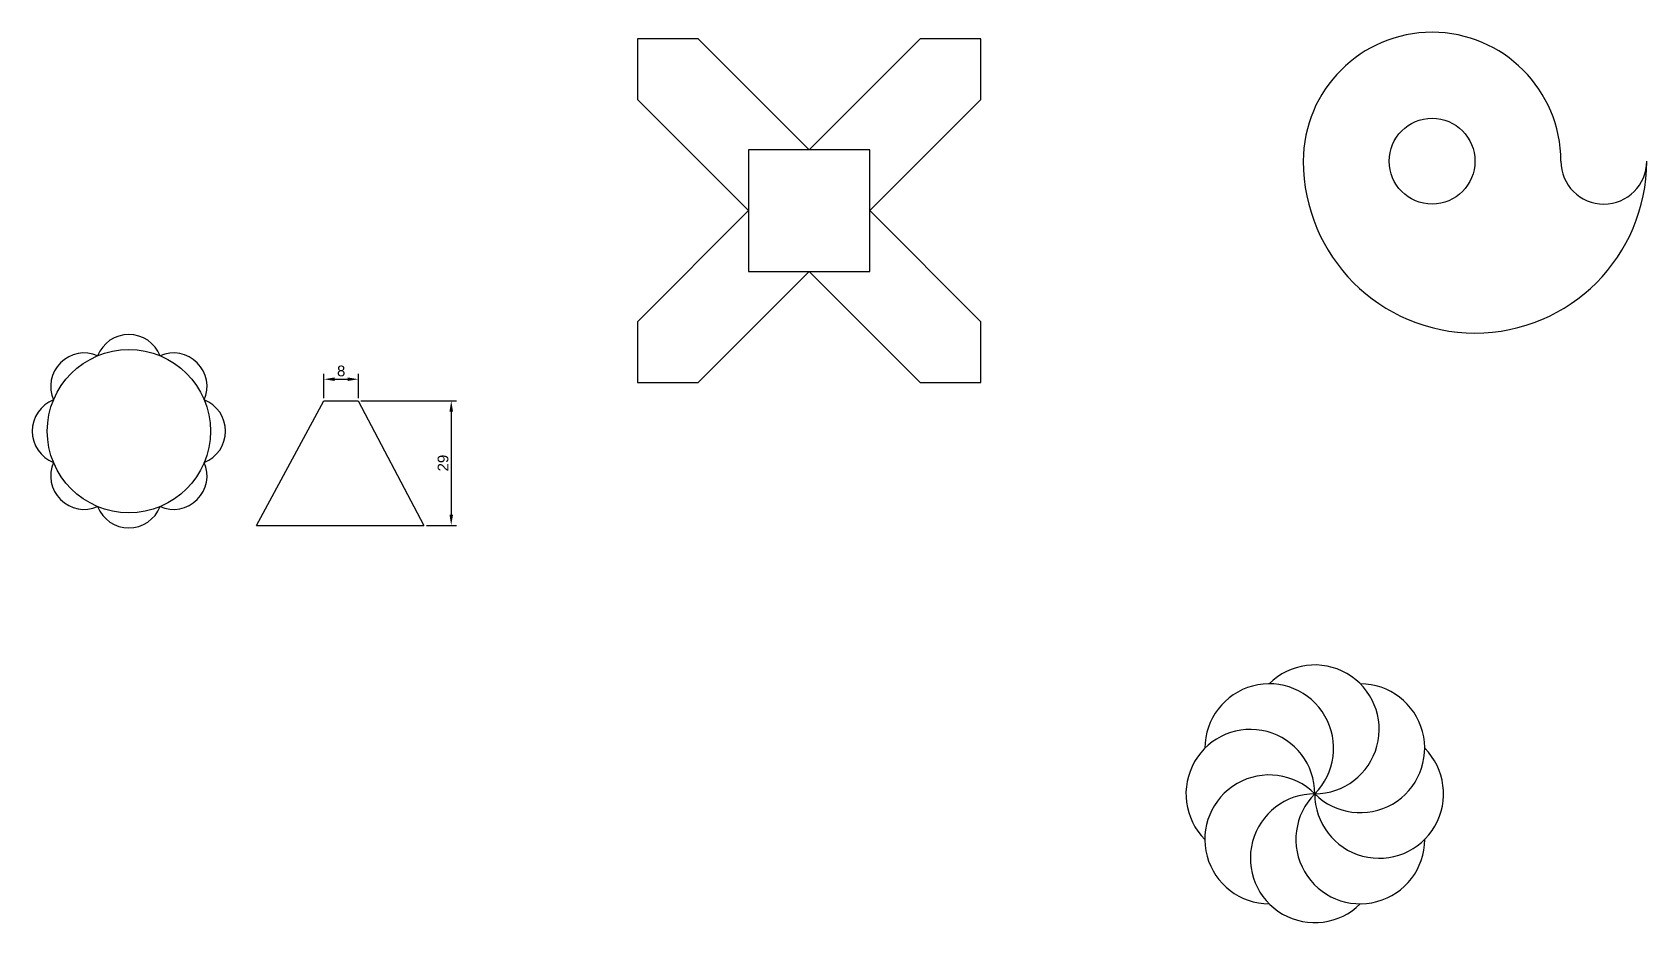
# Model space of a CAD drawing. Header units: millimetres. Extents: x 668 to 1044, y 1386 to 1593.
import ezdxf

# ---------------------------------------------------------------- set-up
doc = ezdxf.new("R2010")
doc.units = ezdxf.units.MM
doc.styles.get("Standard").update_dxf_attribs({"font": 'arial.ttf'})
doc.dimstyles.new('ISO-25', dxfattribs={"dimtxt": 2.5, "dimasz": 2.5, "dimexe": 1.25, "dimexo": 0.625, "dimtad": 1, "dimtxsty": 'Standard', "dimcen": 2.5, "dimadec": 0, "dimazin": 0, "dimtfac": 1, "dimtmove": 0, "dimatfit": 3, "dimfxl": 1, "dimarcsym": 0})

# ---------------------------------------------------------------- blocks, each defined once
blk = doc.blocks.new('*U1')
blk.add_arc((5.34, 0), 7.82, 111.5414, 248.4586)
blk = doc.blocks.new('*U2')
at = {"color": 0, "linetype": 'ByBlock', "lineweight": -2, "transparency": 16777216}
for p, rotation in [((676.62, 1514.37), 315.0000000000001), ((690.78, 1520.23), 270), ((704.94, 1514.37), 225.0000000000001), ((710.81, 1500.21), 180), ((676.62, 1486.05), 44.99999999999999), ((704.94, 1486.05), 135), ((690.78, 1480.18), 90)]:
    blk.add_blockref('*U1', p, dxfattribs=dict(at, rotation=rotation))
blk.add_blockref('*U1', (670.75, 1500.21), dxfattribs=at)
blk = doc.blocks.new('*D3')
at = {"color": 0, "lineweight": -2, "transparency": 16777216}
for p, q in [((736.23, 1507.9), (736.23, 1513.55)), ((738.73, 1512.3), (741.73, 1512.3)), ((744.23, 1507.9), (744.23, 1513.55))]:
    blk.add_line(p, q, dxfattribs=at)
at = {"color": 0, "transparency": 16777216}
for points in [[(738.73, 1512.72), (738.73, 1511.89), (736.23, 1512.3)], [(741.73, 1512.72), (741.73, 1511.89), (744.23, 1512.3)]]:
    blk.add_solid(points, dxfattribs=at)
at = {"layer": 'Defpoints', "color": 0, "transparency": 16777216}
for p in [(744.23, 1512.3), (736.23, 1507.28), (744.23, 1507.28)]:
    blk.add_point(p, dxfattribs=at)
at = {"color": 0, "transparency": 16777216, "insert": (740.23, 1514.21), "char_height": 2.5, "attachment_point": 5}
blk.add_mtext('8', dxfattribs=at)
blk = doc.blocks.new('*D4')
at = {"color": 0, "lineweight": -2, "transparency": 16777216}
for p, q in [((744.85, 1507.28), (767.12, 1507.28)), ((765.87, 1504.78), (765.87, 1480.78)), ((760.1, 1478.28), (767.12, 1478.28))]:
    blk.add_line(p, q, dxfattribs=at)
at = {"color": 0, "transparency": 16777216}
for points in [[(765.46, 1504.78), (766.29, 1504.78), (765.87, 1507.28)], [(765.46, 1480.78), (766.29, 1480.78), (765.87, 1478.28)]]:
    blk.add_solid(points, dxfattribs=at)
at = {"layer": 'Defpoints', "color": 0, "transparency": 16777216}
for p in [(744.23, 1507.28), (759.48, 1478.28), (765.87, 1478.28)]:
    blk.add_point(p, dxfattribs=at)
at = {"color": 0, "transparency": 16777216, "insert": (763.97, 1492.78), "char_height": 2.5, "attachment_point": 5, "rotation": 90}
blk.add_mtext('29', dxfattribs=at)

msp = doc.modelspace()

# ---------------------------------------------------------------- linework, layer by layer
for p, q in [((823.364, 1591.544), (849.222, 1565.686)), ((849.222, 1565.686), (875.08, 1591.544)), ((809.222, 1577.402), (835.08, 1551.544)), ((863.364, 1551.544), (889.222, 1577.402)), ((809.222, 1525.686), (835.08, 1551.544)), ((863.364, 1551.544), (889.222, 1525.686)), ((823.364, 1511.544), (849.222, 1537.402)), ((849.222, 1537.402), (875.08, 1511.544)), ((720.48, 1478.277), (736.228, 1507.277)), ((736.228, 1507.277), (744.228, 1507.277)), ((744.228, 1507.277), (759.48, 1478.277)), ((720.48, 1478.277), (759.48, 1478.277))]:
    msp.add_line(p, q)
for points in [[(823.364, 1591.544), (809.222, 1591.544), (809.222, 1577.402)], [(889.222, 1577.402), (889.222, 1591.544), (875.08, 1591.544)], [(809.222, 1525.686), (809.222, 1511.544), (823.364, 1511.544)], [(875.08, 1511.544), (889.222, 1511.544), (889.222, 1525.686)]]:
    msp.add_lwpolyline(points)
msp.add_lwpolyline([(863.364, 1565.686), (835.08, 1565.686), (835.08, 1537.402), (863.364, 1537.402)], close=True)
for centre, radius in [((994.347, 1563.06), 10), ((690.78, 1500.207), 19)]:
    msp.add_circle(centre, radius)
for centre, radius, start, end in [((994.347, 1563.06), 30, 0, 180), ((1004.347, 1563.06), 40, 180, 0), ((1034.347, 1563.06), 10, 180, 0), ((967.021, 1430.788), 15, 270, 135), ((956.415, 1426.395), 15, 315, 180), ((977.628, 1426.395), 15, 225, 90), ((952.021, 1415.788), 15, 0, 225), ((982.021, 1415.788), 15, 180, 45), ((956.415, 1405.182), 15, 45, 270), ((967.021, 1400.788), 15, 90, 315), ((977.628, 1405.182), 15, 135, 0)]:
    msp.add_arc(centre, radius, start, end)

# ---------------------------------------------------------------- block references
msp.add_blockref('*U2', (0, 0))

# ---------------------------------------------------------------- dimensions: what is measured, and where the dimension line sits
dim = msp.add_linear_dim(base=(744.228, 1512.305), p1=(736.228, 1507.277), p2=(744.228, 1507.277), dimstyle='ISO-25')
dim.commit()
dim.dimension.update_dxf_attribs({"geometry": '*D3', "text_midpoint": (740.228, 1514.206)})
dim = msp.add_linear_dim(base=(765.873, 1478.277), p1=(744.228, 1507.277), p2=(759.48, 1478.277), angle=90, dimstyle='ISO-25')
dim.commit()
dim.dimension.update_dxf_attribs({"geometry": '*D4', "text_midpoint": (763.972, 1492.777)})

doc.saveas('drawing.dxf')
